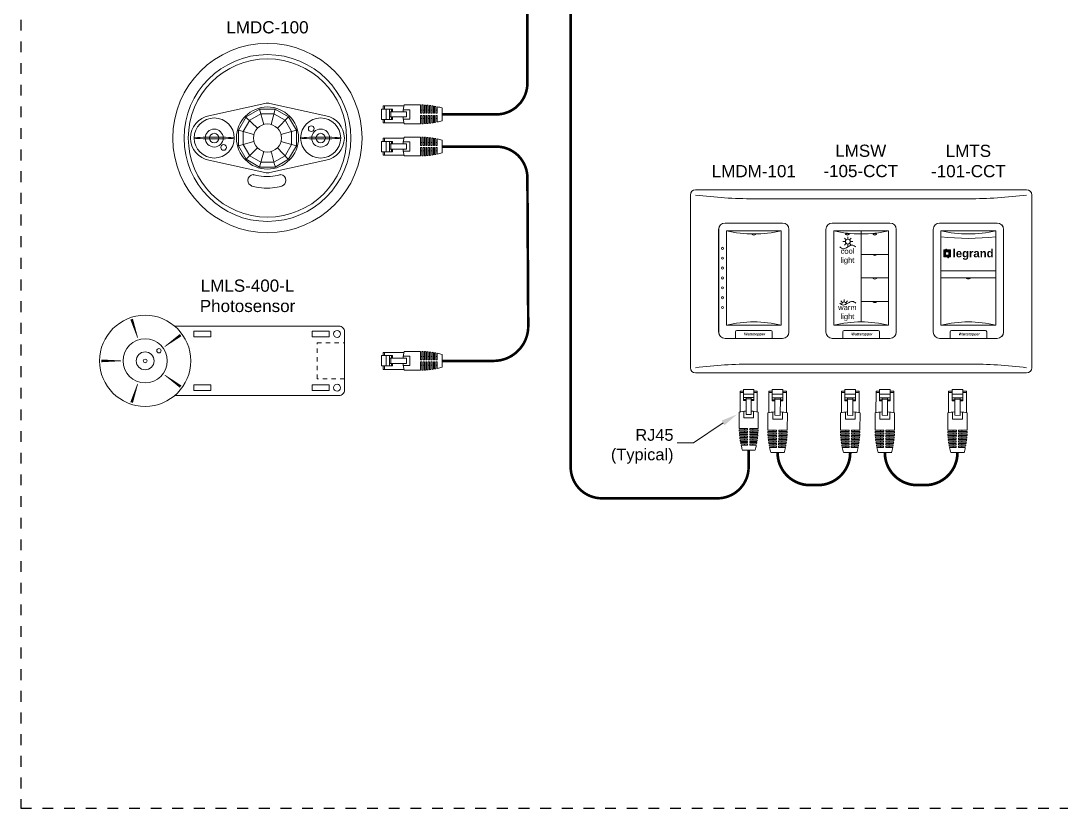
# Model space of a CAD drawing. Header units: inches. Extents: x -60 to 2005, y -577 to 104.
# Drawn here: x 323.63 to 347.67, y -100.17 to -81.99 of the extents above; entities that cross this region are included whole.
import ezdxf

# ---------------------------------------------------------------- set-up
doc = ezdxf.new("R2010")
doc.units = ezdxf.units.IN
doc.header["$MEASUREMENT"] = 0
doc.linetypes.add('Demo', pattern=[0.5, 0.25, -0.25])
doc.linetypes.add('HIDDEN', pattern=[0.375, 0.25, -0.125])
doc.layers.get('0').update_dxf_attribs({"lineweight": 5})
doc.layers.add('PS Borders', color=40, linetype='Demo', lineweight=5, plot=False)
doc.layers.add('WS', color=3, linetype='Continuous', lineweight=5)
doc.layers.add('WS_DETAIL', color=7, linetype='Continuous', lineweight=5)
doc.styles.add('ARIAL', font='arial.ttf')

# ---------------------------------------------------------------- blocks, each defined once
blk = doc.blocks.new('A$C756910A1')
at = {"layer": 'WS_DETAIL'}
for p, q in [((0.15, 6.6), (0.15, 10.17)), ((0.15, 10.17), (0.73, 10.17)), ((0.73, 9.92), (0.15, 9.92)), ((0.73, 10.43), (0.73, 8.56)), ((0.73, 10.43), (2.51, 10.43)), ((2.51, 9.66), (0.73, 9.66)), ((2.51, 9.06), (0.73, 9.06)), ((1.17, 6.17), (1.17, 9.06)), ((2.06, 6.17), (2.06, 9.06)), ((2.51, 10.43), (2.51, 8.56)), ((3.08, 10.17), (2.51, 10.17)), ((3.08, 9.92), (2.51, 9.92)), ((3.08, 6.6), (3.08, 10.17)), ((0.73, 8.74), (1.17, 8.74)), ((0.73, 8.56), (1.17, 8.56)), ((1.17, 8.85), (2.06, 8.85)), ((2.06, 8.74), (2.51, 8.74)), ((2.51, 8.56), (2.06, 8.56)), ((0, 6.56), (0, 3.73)), ((0.81, 6.7), (0.81, 5.55)), ((0.81, 5.55), (2.42, 5.55)), ((1.17, 6.17), (2.06, 6.17)), ((2.42, 6.7), (2.42, 5.55)), ((3.23, 6.56), (3.23, 3.73)), ((0, 3.73), (1.43, 3.73)), ((0.89, 3.73), (0.89, 3.51)), ((1.43, 3.51), (1.43, 3.73)), ((1.8, 3.73), (3.23, 3.73)), ((1.8, 3.51), (1.8, 3.73)), ((2.34, 3.73), (2.34, 3.51)), ((0, 3.51), (1.43, 3.51)), ((0.01, 3.29), (1.43, 3.29)), ((0.02, 3.06), (1.43, 3.06)), ((0.03, 2.84), (1.43, 2.84)), ((0.05, 2.62), (1.43, 2.62)), ((0.07, 2.4), (1.43, 2.4)), ((0.09, 2.18), (1.43, 2.18)), ((0.12, 1.96), (1.43, 1.96)), ((0.89, 3.29), (0.89, 3.06)), ((0.89, 2.84), (0.89, 2.62)), ((0.89, 2.4), (0.89, 2.18)), ((0.89, 1.96), (0.89, 1.74)), ((1.43, 3.06), (1.43, 3.29)), ((1.43, 2.62), (1.43, 2.84)), ((1.43, 2.18), (1.43, 2.4)), ((1.43, 1.74), (1.43, 1.96)), ((1.8, 3.51), (3.23, 3.51)), ((1.8, 3.29), (3.23, 3.29)), ((1.8, 3.06), (1.8, 3.29)), ((1.8, 3.06), (3.22, 3.06)), ((1.8, 2.84), (3.2, 2.84)), ((1.8, 2.62), (1.8, 2.84)), ((1.8, 2.62), (3.19, 2.62)), ((1.8, 2.4), (3.17, 2.4)), ((1.8, 2.18), (1.8, 2.4)), ((1.8, 2.18), (3.14, 2.18)), ((1.8, 1.96), (3.12, 1.96)), ((1.8, 1.74), (1.8, 1.96)), ((2.34, 3.29), (2.34, 3.06)), ((2.34, 2.84), (2.34, 2.62)), ((2.34, 2.4), (2.34, 2.18)), ((2.34, 1.96), (2.34, 1.74)), ((0.15, 1.74), (1.43, 1.74)), ((0.18, 1.52), (1.43, 1.52)), ((0.22, 1.3), (1.43, 1.3)), ((0.26, 1.08), (1.43, 1.08)), ((0.31, 0.86), (1.43, 0.86)), ((0.89, 1.52), (0.89, 1.3)), ((0.89, 1.08), (0.89, 0.86)), ((1.43, 1.3), (1.43, 1.52)), ((1.43, 0.86), (1.43, 1.08)), ((1.8, 1.74), (3.09, 1.74)), ((1.8, 1.52), (3.05, 1.52)), ((1.8, 1.3), (1.8, 1.52)), ((1.8, 1.3), (3.01, 1.3)), ((1.8, 1.08), (2.97, 1.08)), ((1.8, 0.86), (1.8, 1.08)), ((1.8, 0.86), (2.92, 0.86)), ((2.34, 1.52), (2.34, 1.3)), ((2.34, 1.08), (2.34, 0.86)), ((2.69, 0), (0.52, 0))]:
    blk.add_line(p, q, dxfattribs=at)
for centre, radius, start, end in [((1.62, -0.58), 7.33, 93.502, 102.7411), ((1.62, -0.58), 7.33, 77.2589, 86.498), ((13.49, 3.73), 13.49, 180.937, 181.8742), ((13.49, 3.73), 13.49, 182.8119, 183.7504), ((13.49, 3.73), 13.49, 184.6899, 185.6307), ((13.49, 3.73), 13.49, 186.573, 187.5171), ((-10.25, 3.73), 13.49, 352.4829, 353.427), ((-10.25, 3.73), 13.49, 354.3693, 355.3101), ((-10.25, 3.73), 13.49, 356.2496, 357.1881), ((-10.25, 3.73), 13.49, 358.1258, 359.063), ((13.49, 3.73), 13.49, 188.4632, 189.4117), ((13.49, 3.73), 13.49, 190.3627, 191.3167), ((13.49, 3.73), 13.49, 192.2739, 196.0379), ((-10.25, 3.73), 13.49, 343.9621, 347.7261), ((-10.25, 3.73), 13.49, 348.6833, 349.6373), ((-10.25, 3.73), 13.49, 350.5883, 351.5368)]:
    blk.add_arc(centre, radius, start, end, dxfattribs=at)
blk = doc.blocks.new('RJ45')
at = {"layer": 'WS_DETAIL', "xscale": 1.117448685388325, "yscale": 1.117448685388325, "zscale": 1.117448685388325}
blk.add_blockref('A$C756910A1', (59.47, 150.68), dxfattribs=at)
blk = doc.blocks.new('A$C28216DC1')
at = {"layer": 'WS_DETAIL'}
blk.add_lwpolyline([(22.84, 8.11), (17.13, 4.27), (13.98, 4.27)], dxfattribs=at)
blk.add_solid([(23.11, 7.67), (22.56, 8.56), (25.52, 9.76)], dxfattribs=at)
at = {"layer": 'WS_DETAIL', "linetype": 'Continuous', "insert": (13.29, 3.59), "char_height": 2.25, "width": 37.309, "attachment_point": 6, "style": 'ARIAL'}
blk.add_mtext('\\pi29.81;RJ45\\P\\pi22.42;(Typical)', dxfattribs=at)
blk = doc.blocks.new('WallPlate3Gang')
for p, q in [((-31.55, 0.96), (-31.55, 32.88)), ((-30.59, 33.84), (-9.07, 33.84)), ((-10.76, 33.84), (10.76, 33.84)), ((9.07, 33.84), (30.59, 33.84)), ((31.55, 32.88), (31.55, 0.96)), ((19.83, 32.2), (-19.83, 32.2)), ((-25.14, 27.7), (-14.51, 27.7)), ((-5.32, 27.7), (5.32, 27.7)), ((14.51, 27.7), (25.14, 27.7)), ((-26.32, 26.52), (-26.32, 7.57)), ((-13.33, 26.52), (-13.33, 7.57)), ((-6.5, 26.52), (-6.5, 7.57)), ((6.5, 26.52), (6.5, 7.57)), ((13.33, 26.52), (13.33, 7.57)), ((26.32, 26.52), (26.32, 7.57)), ((-14.51, 6.39), (-25.14, 6.39)), ((5.32, 6.39), (-5.32, 6.39)), ((25.14, 6.39), (14.51, 6.39)), ((-30.59, 0), (-9.07, 0)), ((19.83, 1.64), (-19.83, 1.64)), ((-10.76, 0), (10.76, 0)), ((9.07, 0), (30.59, 0))]:
    blk.add_line(p, q)
for centre, radius, start, end in [((-30.59, 32.88), 0.96, 90, 180), ((-19.83, 117.54), 85.35, 262.7571, 270), ((19.83, 117.54), 85.35, 270, 277.2429), ((30.59, 32.88), 0.96, 0, 90), ((-25.14, 26.52), 1.18, 90, 180), ((-14.51, 26.52), 1.18, 0, 90), ((-5.32, 26.52), 1.18, 90, 180), ((5.32, 26.52), 1.18, 0, 90), ((14.51, 26.52), 1.18, 90, 180), ((25.14, 26.52), 1.18, 0, 90), ((-25.14, 7.57), 1.18, 180, 270), ((-14.51, 7.57), 1.18, 270, 0), ((-5.32, 7.57), 1.18, 180, 270), ((5.32, 7.57), 1.18, 270, 0), ((14.51, 7.57), 1.18, 180, 270), ((25.14, 7.57), 1.18, 270, 0), ((-30.59, 0.96), 0.96, 180, 270), ((-19.83, -83.7), 85.35, 90, 97.2429), ((19.83, -83.7), 85.35, 82.7571, 90), ((30.59, 0.96), 0.96, 270, 0)]:
    blk.add_arc(centre, radius, start, end)
blk = doc.blocks.new('*U144')
blk.add_blockref('WallPlate3Gang', (19.83, 0))
blk = doc.blocks.new('*U206')
h = blk.add_hatch(color=256)
h.dxf.hatch_style = 1
h.paths.add_polyline_path([(-4.2, 16.37), (-4.55, 16.37), (-4.55, 15.04), (-3.82, 15.04), (-3.82, 15.4), (-4.2, 15.4)])
h.paths.add_polyline_path([(-4.16, 16.02), (-4.07, 16.02), (-4.07, 16.5), (-4.16, 16.5)])
h.paths.add_polyline_path([(-3.64, 16.02), (-3.64, 15.04), (-3.3, 15.04), (-3.3, 16.37), (-4.02, 16.37), (-4.02, 16.02)])
h.paths.add_polyline_path([(-3.69, 15.4), (-3.77, 15.4), (-3.77, 14.91), (-3.69, 14.91)])
for p, q in [((-5.32, 21.31), (5.32, 21.31)), ((-6.5, 20.13), (-6.5, 1.18)), ((-5.07, 2.44), (-5.07, 19.89)), ((-5.07, 19.89), (5.07, 19.89)), ((-5.07, 19.89), (5.07, 19.89)), ((5.07, 19.89), (5.07, 2.44)), ((6.5, 20.13), (6.5, 1.18)), ((-5.07, 12.49), (5.07, 12.49)), ((-5.07, 11.16), (0, 11.16)), ((-0.33, 11.17), (-0.33, 11.06)), ((0, 11.16), (5.07, 11.16)), ((0.33, 11.17), (0.33, 11.06)), ((5.07, 2.44), (-5.07, 2.44)), ((5.07, 2.44), (-5.07, 2.44)), ((5.32, 0), (-5.32, 0)), ((-3.38, 1.24), (-3.38, 0)), ((3.14, 1.48), (-3.14, 1.48)), ((3.38, 1.24), (3.38, 0))]:
    blk.add_line(p, q)
for points in [[(-4.55, 15.04), (-3.82, 15.04), (-3.82, 15.4), (-4.2, 15.4), (-4.2, 16.37), (-4.55, 16.37)], [(-4.16, 16.5), (-4.07, 16.5), (-4.07, 16.02), (-4.16, 16.02)], [(-3.3, 16.37), (-4.02, 16.37), (-4.02, 16.02), (-3.64, 16.02), (-3.64, 15.04), (-3.3, 15.04)], [(-3.69, 14.91), (-3.77, 14.91), (-3.77, 15.4), (-3.69, 15.4)]]:
    blk.add_lwpolyline(points, close=True)
for centre, radius, start, end in [((-5.32, 20.13), 1.18, 90, 180), ((5.32, 20.13), 1.18, 0, 90), ((0, 41.25), 21.96, 256.6482, 283.3518), ((0, 61.95), 43.47, 263.3014, 276.6986), ((0, 11.61), 0.639, 238.6629, 301.3371), ((0, -18.92), 21.96, 76.6482, 103.3518), ((-5.32, 1.18), 1.18, 180, 270), ((-3.14, 1.24), 0.239, 90, 180), ((3.14, 1.24), 0.239, 0, 90), ((5.32, 1.18), 1.18, 270, 0)]:
    blk.add_arc(centre, radius, start, end)
at = {"style": 'ARIAL'}
for s, insert, char_height, width, attachment_point in [('LMTS^J-101-CCT', (0, 35.77), 2.25, 13.7573, 2), ('{\\fArial|b1|i0|c0|p34;legrand}', (0.87, 16.47), 1.5, 6.854, 2), ('{\\fArial|b1|i1|c0|p34;Wattstopper}', (-1.79, 1.04), 0.4798, 3.7953, 1)]:
    blk.add_mtext(s, dxfattribs=dict(at, insert=insert, char_height=char_height, width=width, attachment_point=attachment_point))
blk = doc.blocks.new('*U208')
for p, q in [((-5.32, 21.31), (5.32, 21.31)), ((-6.5, 20.13), (-6.5, 1.18)), ((-5.07, 2.44), (-5.07, 19.89)), ((-5.07, 19.89), (5.07, 19.89)), ((-5.07, 19.89), (5.07, 19.89)), ((-2.87, 19.29), (-2.87, 19.19)), ((-2.2, 19.29), (-2.87, 19.29)), ((-2.2, 19.29), (-2.2, 19.19)), ((0, 19.29), (0, 19.89)), ((0, 19.29), (0, 3.04)), ((2.2, 19.29), (2.2, 19.19)), ((2.2, 19.29), (2.87, 19.29)), ((2.87, 19.29), (2.87, 19.19)), ((5.07, 19.89), (5.07, 2.44)), ((6.5, 20.13), (6.5, 1.18)), ((-2.9, 17.88), (-3.35, 17.88)), ((-2.77, 18.19), (-3.09, 18.51)), ((-2.77, 17.56), (-3.09, 17.25)), ((-2.46, 18.32), (-2.46, 18.77)), ((-2.46, 17.43), (-2.46, 16.99)), ((-2.14, 18.19), (-1.83, 18.51)), ((-2.14, 17.56), (-1.83, 17.25)), ((-2.01, 17.88), (-1.56, 17.88)), ((0, 15.52), (5.07, 15.52)), ((2.2, 15.52), (2.2, 15.42)), ((2.87, 15.52), (2.87, 15.42)), ((0, 11.16), (5.07, 11.16)), ((2.2, 11.16), (2.2, 11.06)), ((2.87, 11.16), (2.87, 11.06)), ((-3.46, 6.59), (-3.78, 6.91)), ((-3.14, 6.72), (-3.14, 7.17)), ((-2.83, 6.59), (-2.51, 6.91)), ((0, 6.8), (5.07, 6.8)), ((2.2, 6.8), (2.2, 6.7)), ((2.87, 6.8), (2.87, 6.7)), ((5.07, 2.44), (-5.07, 2.44)), ((5.32, 0), (-5.32, 0)), ((-3.38, 1.24), (-3.38, 0)), ((3.14, 1.48), (-3.14, 1.48)), ((3.38, 1.24), (3.38, 0))]:
    blk.add_line(p, q)
blk.add_circle((-2.46, 17.88), 0.445)
for centre, radius, start, end in [((-5.32, 20.13), 1.18, 90, 180), ((5.32, 20.13), 1.18, 0, 90), ((0, 41.25), 21.96, 256.6482, 283.3518), ((-2.54, 19.73), 0.639, 238.6629, 301.3371), ((2.54, 19.73), 0.639, 238.6629, 301.3371), ((2.54, 15.96), 0.639, 238.6629, 301.3371), ((2.54, 11.6), 0.639, 238.6629, 301.3371), ((-3.14, 6.28), 0.445, 8.2877, 182.8396), ((2.54, 7.24), 0.639, 238.6629, 301.3371), ((0, -18.92), 21.96, 76.6482, 103.3518), ((-5.32, 1.18), 1.18, 180, 270), ((-3.14, 1.24), 0.239, 90, 180), ((3.14, 1.24), 0.239, 0, 90), ((5.32, 1.18), 1.18, 270, 0)]:
    blk.add_arc(centre, radius, start, end)
for points in [[(-3.94, 16.92), (-3.34, 16.56), (-1.56, 17.23), (-0.99, 16.89)], [(-3.94, 6.51), (-3.34, 6.16), (-1.56, 6.83), (-0.99, 6.49)]]:
    blk.add_spline(points, degree=3)
at = {"style": 'ARIAL'}
for s, insert, char_height, width, attachment_point in [('LMSW\\P-105-CCT', (-0.07, 35.79), 2.25, 13.7573, 2), ('{\\fArial|b1|i1|c0|p34;Wattstopper}', (-1.79, 1.04), 0.4798, 3.7953, 1)]:
    blk.add_mtext(s, dxfattribs=dict(at, insert=insert, char_height=char_height, width=width, attachment_point=attachment_point))
at = {"char_height": 1, "attachment_point": 1, "style": 'ARIAL'}
for s, insert in [('\\pi-0.94873;cool\\P\\pi-0.97533;light', (-2.84, 16.62)), ('\\pi-1.404;warm\\P\\pi-0.97533;light', (-2.84, 6.22))]:
    blk.add_mtext_dynamic_manual_height_columns(s, width=0.5125, gutter_width=1, heights=[0], dxfattribs=dict(at, insert=insert))
blk = doc.blocks.new('*U207')
for p, q in [((-5.32, 21.31), (5.32, 21.31)), ((-6.5, 20.13), (-6.5, 1.18)), ((-5.07, 2.44), (-5.07, 19.89)), ((-5.07, 19.89), (5.07, 19.89)), ((-5.07, 19.89), (5.07, 19.89)), ((-0.33, 19.29), (-0.33, 19.19)), ((0.33, 19.29), (0.33, 19.19)), ((5.07, 19.89), (5.07, 2.44)), ((6.5, 20.13), (6.5, 1.18)), ((5.07, 2.44), (-5.07, 2.44)), ((5.07, 2.44), (-5.07, 2.44)), ((5.32, 0), (-5.32, 0)), ((-3.38, 1.24), (-3.38, 0)), ((3.14, 1.48), (-3.14, 1.48)), ((3.38, 1.24), (3.38, 0))]:
    blk.add_line(p, q)
for centre in [(-5.78, 16.63), (-5.78, 14.81), (-5.78, 12.99), (-5.78, 11.16), (-5.78, 9.34), (-5.78, 7.52), (-5.78, 5.7)]:
    blk.add_circle(centre, 0.199)
for centre, radius, start, end in [((-5.32, 20.13), 1.18, 90, 180), ((5.32, 20.13), 1.18, 0, 90), ((0, 41.25), 21.96, 256.6482, 283.3518), ((0, 19.73), 0.639, 238.6629, 301.3371), ((0, -18.92), 21.96, 76.6482, 103.3518), ((-5.32, 1.18), 1.18, 180, 270), ((-3.14, 1.24), 0.239, 90, 180), ((3.14, 1.24), 0.239, 0, 90), ((5.32, 1.18), 1.18, 270, 0)]:
    blk.add_arc(centre, radius, start, end)
at = {"style": 'ARIAL'}
for s, insert, char_height, width, attachment_point in [('LMDM-101', (0, 32.02), 2.25, 40.9705, 2), ('{\\fArial|b1|i1|c0|p34;Wattstopper}', (-1.79, 1.04), 0.4798, 3.7953, 1)]:
    blk.add_mtext(s, dxfattribs=dict(at, insert=insert, char_height=char_height, width=width, attachment_point=attachment_point))
blk = doc.blocks.new('*U130')
for p, q in [((1, 11.65), (-0.99, 11.65)), ((-0.99, 11.65), (-0.99, 9.56)), ((1, 11.65), (1, 9.56)), ((-1.64, 7.37), (-1.63, 11.37)), ((-1.63, 11.37), (-0.99, 11.37)), ((-1.63, 11.09), (-0.99, 11.09)), ((-0.99, 10.79), (1, 10.79)), ((-0.99, 10.12), (1, 10.12)), ((-0.5, 9.76), (-0.99, 9.76)), ((-0.5, 6.9), (-0.49, 10.12)), ((0.51, 9.89), (-0.49, 9.89)), ((0.5, 6.89), (0.51, 10.12)), ((1, 9.76), (0.51, 9.76)), ((1.65, 11.37), (1, 11.37)), ((1, 11.09), (1.65, 11.09)), ((1.64, 7.37), (1.65, 11.37)), ((-0.99, 9.56), (-0.5, 9.56)), ((1, 9.56), (0.5, 9.56)), ((-1.8, 7.34), (-1.81, 4.17)), ((-0.9, 7.49), (-0.9, 6.2)), ((0.9, 6.2), (-0.9, 6.2)), ((0.5, 6.89), (-0.5, 6.9)), ((0.9, 7.49), (0.9, 6.2)), ((1.81, 7.33), (1.8, 4.16)), ((-0.21, 4.16), (-1.81, 4.17)), ((-0.21, 3.92), (-1.81, 3.92)), ((-0.81, 4.16), (-0.81, 3.92)), ((-0.21, 3.92), (-0.21, 4.16)), ((0.21, 3.92), (0.21, 4.16)), ((1.8, 4.16), (0.21, 4.16)), ((1.8, 3.91), (0.21, 3.92)), ((0.81, 4.16), (0.81, 3.92)), ((-0.21, 3.67), (-1.8, 3.67)), ((-0.21, 3.42), (-1.79, 3.43)), ((-0.21, 3.18), (-1.78, 3.18)), ((-0.22, 2.93), (-1.76, 2.93)), ((-0.22, 2.69), (-1.74, 2.69)), ((-0.22, 2.44), (-1.71, 2.44)), ((-0.22, 2.19), (-1.68, 2.19)), ((-0.22, 1.95), (-1.65, 1.95)), ((-0.81, 3.67), (-0.82, 3.43)), ((-0.82, 3.18), (-0.82, 2.93)), ((-0.82, 2.69), (-0.82, 2.44)), ((-0.82, 2.19), (-0.82, 1.95)), ((-0.22, 2.93), (-0.21, 3.18)), ((-0.22, 2.44), (-0.22, 2.69)), ((-0.22, 1.95), (-0.22, 2.19)), ((-0.21, 3.42), (-0.21, 3.67)), ((0.2, 1.95), (0.2, 2.19)), ((1.67, 2.19), (0.2, 2.19)), ((1.64, 1.94), (0.2, 1.95)), ((0.21, 3.42), (0.21, 3.67)), ((1.79, 3.67), (0.21, 3.67)), ((1.78, 3.42), (0.21, 3.42)), ((0.21, 2.93), (0.21, 3.18)), ((1.77, 3.18), (0.21, 3.18)), ((1.75, 2.93), (0.21, 2.93)), ((0.21, 2.44), (0.21, 2.68)), ((1.73, 2.68), (0.21, 2.68)), ((1.7, 2.44), (0.21, 2.44)), ((0.81, 3.67), (0.81, 3.42)), ((0.81, 3.18), (0.81, 2.93)), ((0.81, 2.68), (0.81, 2.44)), ((0.81, 2.19), (0.81, 1.94)), ((-0.22, 1.7), (-1.61, 1.7)), ((-0.22, 1.45), (-1.57, 1.45)), ((-0.22, 1.21), (-1.52, 1.21)), ((-0.22, 0.96), (-1.47, 0.96)), ((-1.21, 0), (1.21, 0)), ((-0.82, 1.7), (-0.82, 1.45)), ((-0.82, 1.21), (-0.82, 0.96)), ((-0.22, 1.45), (-0.22, 1.7)), ((-0.22, 0.96), (-0.22, 1.21)), ((0.2, 1.45), (0.2, 1.7)), ((1.6, 1.7), (0.2, 1.7)), ((1.55, 1.45), (0.2, 1.45)), ((0.2, 0.96), (0.2, 1.21)), ((1.51, 1.2), (0.2, 1.21)), ((1.45, 0.96), (0.2, 0.96)), ((0.8, 1.7), (0.8, 1.45)), ((0.8, 1.21), (0.8, 0.96))]:
    blk.add_line(p, q)
for centre, radius, start, end in [((-0.01, -0.65), 8.19, 93.4212, 102.6603), ((-0.01, -0.65), 8.19, 77.1781, 86.4172), ((13.26, 4.15), 15.07, 180.8562, 181.7934), ((-13.27, 4.18), 15.07, 358.045, 358.9822), ((13.26, 4.15), 15.07, 182.7312, 183.6696), ((13.26, 4.15), 15.07, 184.6091, 185.5499), ((13.26, 4.15), 15.07, 186.4922, 187.4363), ((13.26, 4.15), 15.07, 188.3824, 189.3309), ((-13.27, 4.18), 15.07, 350.5075, 351.456), ((-13.27, 4.18), 15.07, 352.4021, 353.3462), ((-13.27, 4.18), 15.07, 354.2885, 355.2293), ((-13.27, 4.18), 15.07, 356.1688, 357.1073), ((13.26, 4.15), 15.07, 190.282, 191.2359), ((13.26, 4.15), 15.07, 192.1931, 195.9571), ((-13.27, 4.18), 15.07, 343.8813, 347.6453), ((-13.27, 4.18), 15.07, 348.6025, 349.5565)]:
    blk.add_arc(centre, radius, start, end)
blk = doc.blocks.new('*U257')
at = {"lineweight": 18}
for points in [[(-1.44, -5.36), (-3.92, -3.92), (-5.36, -1.44), (-5.36, 1.43), (-3.92, 3.92), (-1.44, 5.36), (1.43, 5.36), (3.92, 3.92), (5.36, 1.43), (5.36, -1.44), (3.92, -3.92), (1.43, -5.36), (-1.44, -5.36)], [(-1.2, -4.47), (-3.27, -3.27), (-4.47, -1.2), (-4.47, 1.2), (-3.27, 3.27), (-1.2, 4.46), (1.2, 4.46), (3.27, 3.27), (4.46, 1.2), (4.46, -1.2), (3.27, -3.27), (1.2, -4.47), (-1.2, -4.47)], [(-1.44, 5.36), (-0.67, 2.5)], [(1.43, 5.36), (0.67, 2.5)], [(3.92, 3.92), (1.83, 1.83)], [(-3.97, 3.84), (-1.83, 1.83)], [(-2.5, 0.67), (-5.36, 1.43)], [(5.36, 1.43), (2.5, 0.67)], [(-2.5, -0.67), (-5.36, -1.44)], [(-1.83, -1.83), (-3.92, -3.92)], [(3.87, -3.95), (1.83, -1.84)], [(5.36, -1.44), (2.5, -0.67)], [(-0.67, -2.5), (-1.44, -5.36)]]:
    blk.add_lwpolyline(points, dxfattribs=at)
for points, knots in [([(17.49, 0), (17.49, -9.66), (9.66, -17.49), (0, -17.49), (-9.66, -17.49), (-17.49, -9.66), (-17.49, 0), (-17.49, 9.66), (-9.66, 17.49), (0, 17.49), (9.66, 17.49), (17.49, 9.66), (17.49, 0)], [0, 0, 0, 0, 1, 1, 1, 2, 2, 2, 3, 3, 3, 4, 4, 4, 4]), ([(15.41, 0), (15.41, -8.51), (8.51, -15.41), (0, -15.41), (-8.51, -15.41), (-15.41, -8.51), (-15.41, 0), (-15.41, 8.51), (-8.51, 15.41), (0, 15.41), (8.51, 15.41), (15.41, 8.51), (15.41, 0)], [0, 0, 0, 0, 1, 1, 1, 2, 2, 2, 3, 3, 3, 4, 4, 4, 4]), ([(14.63, 0), (14.63, -8.08), (8.08, -14.63), (0, -14.63), (-8.08, -14.63), (-14.63, -8.08), (-14.63, 0), (-14.63, 8.08), (-8.08, 14.63), (0, 14.63), (8.08, 14.63), (14.63, 8.08), (14.63, 0)], [0, 0, 0, 0, 1, 1, 1, 2, 2, 2, 3, 3, 3, 4, 4, 4, 4]), ([(-14.21, 0), (-14.21, 2.03), (-12.74, 3.73), (-10.81, 4.08), (-10.81, 4.08), (-0.46, 6.4), (-0.46, 6.4), (-0.33, 6.43), (-0.17, 6.45), (0, 6.45)], [0, 0, 0, 0, 1, 1, 1, 2, 2, 2, 3, 3, 3, 3]), ([(14.21, 0), (14.21, 2.03), (12.74, 3.73), (10.81, 4.08), (10.81, 4.08), (0.46, 6.4), (0.46, 6.4), (0.33, 6.43), (0.17, 6.45), (0, 6.45)], [0, 0, 0, 0, 1, 1, 1, 2, 2, 2, 3, 3, 3, 3]), ([(5.74, 0), (5.74, -3.17), (3.17, -5.74), (0, -5.74), (-3.17, -5.74), (-5.74, -3.17), (-5.74, 0), (-5.74, 3.17), (-3.17, 5.74), (0, 5.74), (3.17, 5.74), (5.74, 3.17), (5.74, 0)], [0, 0, 0, 0, 1, 1, 1, 2, 2, 2, 3, 3, 3, 4, 4, 4, 4]), ([(-6.13, 0), (-6.13, -2.05), (-7.79, -3.7), (-9.84, -3.7), (-11.88, -3.7), (-13.54, -2.05), (-13.54, 0), (-13.54, 2.04), (-11.88, 3.7), (-9.84, 3.7), (-7.79, 3.7), (-6.13, 2.04), (-6.13, 0)], [0, 0, 0, 0, 1, 1, 1, 2, 2, 2, 3, 3, 3, 4, 4, 4, 4]), ([(-6.13, 0), (-6.13, -2.05), (-7.79, -3.7), (-9.84, -3.7), (-11.88, -3.7), (-13.54, -2.05), (-13.54, 0), (-13.54, 2.04), (-11.88, 3.7), (-9.84, 3.7), (-7.79, 3.7), (-6.13, 2.04), (-6.13, 0)], [0, 0, 0, 0, 1, 1, 1, 2, 2, 2, 3, 3, 3, 4, 4, 4, 4]), ([(2.59, 0), (2.59, -1.43), (1.43, -2.59), (0, -2.59), (-1.43, -2.59), (-2.59, -1.43), (-2.59, 0), (-2.59, 1.43), (-1.43, 2.59), (0, 2.59), (1.43, 2.59), (2.59, 1.43), (2.59, 0)], [0, 0, 0, 0, 1, 1, 1, 2, 2, 2, 3, 3, 3, 4, 4, 4, 4]), ([(6.13, 0), (6.13, 2.04), (7.79, 3.7), (9.83, 3.7), (11.88, 3.7), (13.54, 2.04), (13.54, 0), (13.54, -2.05), (11.88, -3.7), (9.83, -3.7), (7.79, -3.7), (6.13, -2.05), (6.13, 0)], [0, 0, 0, 0, 1, 1, 1, 2, 2, 2, 3, 3, 3, 4, 4, 4, 4]), ([(7.57, 1.73), (7.57, 2.02), (7.81, 2.25), (8.1, 2.25), (8.39, 2.25), (8.62, 2.02), (8.62, 1.73), (8.62, 1.44), (8.39, 1.2), (8.1, 1.2), (7.81, 1.2), (7.57, 1.44), (7.57, 1.73)], [0, 0, 0, 0, 1, 1, 1, 2, 2, 2, 3, 3, 3, 4, 4, 4, 4]), ([(-6.14, 0), (-6.14, -0.09), (-7.79, -0.17), (-9.84, -0.17), (-11.88, -0.17), (-13.53, -0.09), (-13.53, 0), (-13.53, 0.09), (-11.88, 0.16), (-9.84, 0.16), (-7.79, 0.16), (-6.14, 0.09), (-6.14, 0)], [0, 0, 0, 0, 1, 1, 1, 2, 2, 2, 3, 3, 3, 4, 4, 4, 4]), ([(-6.14, 0), (-6.14, -0.09), (-7.79, -0.17), (-9.84, -0.17), (-11.88, -0.17), (-13.53, -0.09), (-13.53, 0), (-13.53, 0.09), (-11.88, 0.16), (-9.84, 0.16), (-7.79, 0.16), (-6.14, 0.09), (-6.14, 0)], [0, 0, 0, 0, 1, 1, 1, 2, 2, 2, 3, 3, 3, 4, 4, 4, 4]), ([(-8.18, 0), (-8.18, -0.91), (-8.92, -1.66), (-9.84, -1.66), (-10.75, -1.66), (-11.49, -0.91), (-11.49, 0), (-11.49, 0.91), (-10.75, 1.65), (-9.84, 1.65), (-8.92, 1.65), (-8.18, 0.91), (-8.18, 0)], [0, 0, 0, 0, 1, 1, 1, 2, 2, 2, 3, 3, 3, 4, 4, 4, 4]), ([(-8.18, 0), (-8.18, -0.91), (-8.92, -1.66), (-9.84, -1.66), (-10.75, -1.66), (-11.49, -0.91), (-11.49, 0), (-11.49, 0.91), (-10.75, 1.65), (-9.84, 1.65), (-8.92, 1.65), (-8.18, 0.91), (-8.18, 0)], [0, 0, 0, 0, 1, 1, 1, 2, 2, 2, 3, 3, 3, 4, 4, 4, 4]), ([(-8.97, 0), (-8.97, -0.48), (-9.36, -0.87), (-9.84, -0.87), (-10.32, -0.87), (-10.7, -0.48), (-10.7, 0), (-10.7, 0.48), (-10.32, 0.87), (-9.84, 0.87), (-9.36, 0.87), (-8.97, 0.48), (-8.97, 0)], [0, 0, 0, 0, 1, 1, 1, 2, 2, 2, 3, 3, 3, 4, 4, 4, 4]), ([(-8.97, 0), (-8.97, -0.48), (-9.36, -0.87), (-9.84, -0.87), (-10.32, -0.87), (-10.7, -0.48), (-10.7, 0), (-10.7, 0.48), (-10.32, 0.87), (-9.84, 0.87), (-9.36, 0.87), (-8.97, 0.48), (-8.97, 0)], [0, 0, 0, 0, 1, 1, 1, 2, 2, 2, 3, 3, 3, 4, 4, 4, 4]), ([(6.14, 0), (6.14, 0.09), (7.79, 0.16), (9.83, 0.16), (11.88, 0.16), (13.53, 0.09), (13.53, 0), (13.53, -0.09), (11.88, -0.17), (9.83, -0.17), (7.79, -0.17), (6.14, -0.09), (6.14, 0)], [0, 0, 0, 0, 1, 1, 1, 2, 2, 2, 3, 3, 3, 4, 4, 4, 4]), ([(8.18, 0), (8.18, 0.91), (8.92, 1.65), (9.83, 1.65), (10.75, 1.65), (11.49, 0.91), (11.49, 0), (11.49, -0.91), (10.75, -1.66), (9.83, -1.66), (8.92, -1.66), (8.18, -0.91), (8.18, 0)], [0, 0, 0, 0, 1, 1, 1, 2, 2, 2, 3, 3, 3, 4, 4, 4, 4]), ([(8.97, 0), (8.97, 0.48), (9.36, 0.87), (9.83, 0.87), (10.31, 0.87), (10.7, 0.48), (10.7, 0), (10.7, -0.48), (10.31, -0.87), (9.83, -0.87), (9.36, -0.87), (8.97, -0.48), (8.97, 0)], [0, 0, 0, 0, 1, 1, 1, 2, 2, 2, 3, 3, 3, 4, 4, 4, 4]), ([(-14.21, 0), (-14.21, -2.04), (-12.74, -3.73), (-10.81, -4.08), (-10.81, -4.08), (-0.46, -6.4), (-0.46, -6.4), (-0.33, -6.43), (-0.17, -6.45), (0, -6.45)], [0, 0, 0, 0, 1, 1, 1, 2, 2, 2, 3, 3, 3, 3]), ([(-7.57, -1.73), (-7.57, -2.02), (-7.81, -2.26), (-8.1, -2.26), (-8.39, -2.26), (-8.62, -2.02), (-8.62, -1.73), (-8.62, -1.44), (-8.39, -1.21), (-8.1, -1.21), (-7.81, -1.21), (-7.57, -1.44), (-7.57, -1.73)], [0, 0, 0, 0, 1, 1, 1, 2, 2, 2, 3, 3, 3, 4, 4, 4, 4]), ([(-7.57, -1.73), (-7.57, -2.02), (-7.81, -2.26), (-8.1, -2.26), (-8.39, -2.26), (-8.62, -2.02), (-8.62, -1.73), (-8.62, -1.44), (-8.39, -1.21), (-8.1, -1.21), (-7.81, -1.21), (-7.57, -1.44), (-7.57, -1.73)], [0, 0, 0, 0, 1, 1, 1, 2, 2, 2, 3, 3, 3, 4, 4, 4, 4]), ([(14.21, 0), (14.21, -2.04), (12.74, -3.73), (10.81, -4.08), (10.81, -4.08), (0.46, -6.4), (0.46, -6.4), (0.33, -6.43), (0.17, -6.45), (0, -6.45)], [0, 0, 0, 0, 1, 1, 1, 2, 2, 2, 3, 3, 3, 3]), ([(-0.1, -9.29), (1.27, -9.29), (2.67, -8.87), (2.67, -8.87), (2.67, -8.87), (2.76, -8.82), (2.76, -8.82), (3.14, -8.68), (3.41, -8.29), (3.41, -7.83), (3.41, -7.24), (2.98, -6.77), (2.44, -6.77), (2.44, -6.77), (2.15, -6.8), (1.77, -6.91), (1.39, -7.03), (0.63, -7.13), (0, -7.13), (0, -7.13), (-0.2, -7.13), (-0.2, -7.13), (-0.83, -7.13), (-1.59, -7.03), (-1.97, -6.91), (-2.35, -6.8), (-2.64, -6.77), (-2.64, -6.77), (-3.18, -6.77), (-3.61, -7.24), (-3.61, -7.83), (-3.61, -8.29), (-3.34, -8.68), (-2.96, -8.82), (-2.96, -8.82), (-2.87, -8.87), (-2.87, -8.87), (-2.87, -8.87), (-1.47, -9.29), (-0.1, -9.29)], [0, 0, 0, 0, 1, 1, 1, 2, 2, 2, 3, 3, 3, 4, 4, 4, 5, 5, 5, 6, 6, 6, 7, 7, 7, 8, 8, 8, 9, 9, 9, 10, 10, 10, 11, 11, 11, 12, 12, 12, 13, 13, 13, 13])]:
    blk.add_open_spline(points, degree=3, knots=knots, dxfattribs=at)
blk.add_open_spline([(1.43, -5.36), (1.43, -5.29), (0.67, -2.5), (0.67, -2.5)], degree=3, dxfattribs=at)
at = {"insert": (0, 21.58), "char_height": 2.25, "width": 40.9705, "attachment_point": 2, "style": 'ARIAL'}
blk.add_mtext('LMDC-100', dxfattribs=at)
blk = doc.blocks.new('*U289')
at = {"color": 0, "linetype": 'HIDDEN'}
for p, q in [((11.13, 3.1), (11.13, 9.7)), ((11.13, 9.7), (16.18, 9.7)), ((16.18, 3.1), (11.13, 3.1))]:
    blk.add_line(p, q, dxfattribs=at)
for points, format in [([(-23.15, 14.1, 0.5, 0.125, 0), (-22.03, 10.65, 0, 0, 0)], "xyseb"), ([(-15.19, 0), (15.19, 0, 0.414214), (16.18, 1), (16.18, 11.81, 0.414214), (15.19, 12.81), (-15.19, 12.81)], "xyb"), ([(-14.1, 11.16, 0.5, 0.125, 0), (-17.03, 9.03, 0, 0, 0)], "xyseb"), ([(-28.74, 6.4, 0.5, 0.125, 0), (-25.12, 6.4, 0, 0, 0)], "xyseb"), ([(-14.1, 1.64, 0.5, 0.125, 0), (-17.03, 3.78, 0, 0, 0)], "xyseb"), ([(-23.15, -1.3, 0.5, 0.125, 0), (-22.03, 2.15, 0, 0, 0)], "xyseb")]:
    blk.add_lwpolyline(points, format=format)
for points in [[(-8.52, 11.9), (-11.66, 11.9), (-11.66, 10.85), (-8.52, 10.85)], [(13.36, 11.9), (10.22, 11.9), (10.22, 10.85), (13.36, 10.85)], [(-8.52, 0.91), (-11.66, 0.91), (-11.66, 1.96), (-8.52, 1.96)], [(13.36, 0.91), (10.22, 0.91), (10.22, 1.96), (13.36, 1.96)]]:
    blk.add_lwpolyline(points, close=True)
for centre, radius in [((-20.65, 6.4), 8.42), ((14.81, 11.37), 0.625), ((-20.65, 6.4), 4.06), ((-20.65, 6.4), 1.66), ((-18.1, 8.26), 0.393), ((-20.65, 6.4), 0.341), ((14.81, 1.44), 0.625)]:
    blk.add_circle(centre, radius)
at = {"insert": (-1.73, 21.42), "char_height": 2.25, "width": 17.6915, "attachment_point": 2, "style": 'ARIAL'}
blk.add_mtext('LMLS-400-L Photosensor', dxfattribs=at)

msp = doc.modelspace()

# ---------------------------------------------------------------- linework, layer by layer
at = {"layer": 'PS Borders', "lineweight": -3}
msp.add_lwpolyline([(323.635, -100.169), (373.261, -100.169), (373.261, -62.462), (323.635, -62.462)], close=True, dxfattribs=at)
at = {"layer": 'WS'}
msp.add_lwpolyline([(335.338, -80.055, 0.06, 0.06, 0), (335.338, -83.428, 0.06, 0.06, 0), (335.338, -83.428, 0.06, 0.06, -0.414214), (334.618, -84.148, 0.06, 0.06, 0), (333.369, -84.148, 0, 0, 0)], format="xyseb", dxfattribs=at)
for points, const_width in [([(340.449, -91.901), (340.449, -92.293, -0.414214), (339.729, -93.013), (337.058, -93.013, -0.414214), (336.338, -92.293), (336.338, -80.055)], 0.06), ([(333.369, -84.891), (334.619, -84.891, -0.414214), (335.338, -85.611), (335.358, -89.04, -0.414214), (334.558, -89.84), (333.369, -89.84)], 0.06), ([(341.118, -91.959, 0.414214), (341.868, -92.709), (342.046, -92.709, 0.414214), (342.796, -91.959)], 0.0625), ([(343.596, -91.959, 0.414214), (344.346, -92.709), (344.524, -92.709, 0.414214), (345.274, -91.959)], 0.0625)]:
    msp.add_lwpolyline(points, format="xyb", dxfattribs=dict(at, const_width=const_width))

# ---------------------------------------------------------------- block references
for name, p, xscale, yscale, zscale in [('*U257', (329.333, -84.693), 0.125, 0.125, 0.125), ('*U208', (343.048, -89.32), 0.125, 0.125, 0.125), ('*U206', (345.526, -89.32), 0.125, 0.125, 0.125), ('*U207', (340.569, -89.32), 0.125, 0.125, 0.125), ('*U144', (340.569, -90.119), 0.125, 0.125, 0.125), ('*U289', (329.089, -90.639), 0.125, 0.125, 0.125), ('RJ45', (333.097, -109.983), 0.12, 0.12, 0.12), ('*U130', (341.118, -91.959), 0.125, 0.125, 0.125), ('*U130', (342.796, -91.959), 0.125, 0.125, 0.125), ('*U130', (343.596, -91.959), 0.125, 0.125, 0.125), ('*U130', (345.274, -91.959), 0.125, 0.125, 0.125), ('A$C28216DC1', (337.119, -92.246), 0.12, 0.12, 0.12)]:
    msp.add_blockref(name, p, dxfattribs=dict(xscale=xscale, yscale=yscale, zscale=zscale))
at = {"xscale": 0.12, "yscale": 0.12, "zscale": 0.12, "rotation": 90}
for p in [(351.451, -91.5), (351.451, -92.243), (351.451, -97.192)]:
    msp.add_blockref('RJ45', p, dxfattribs=at)

doc.saveas('drawing.dxf')
